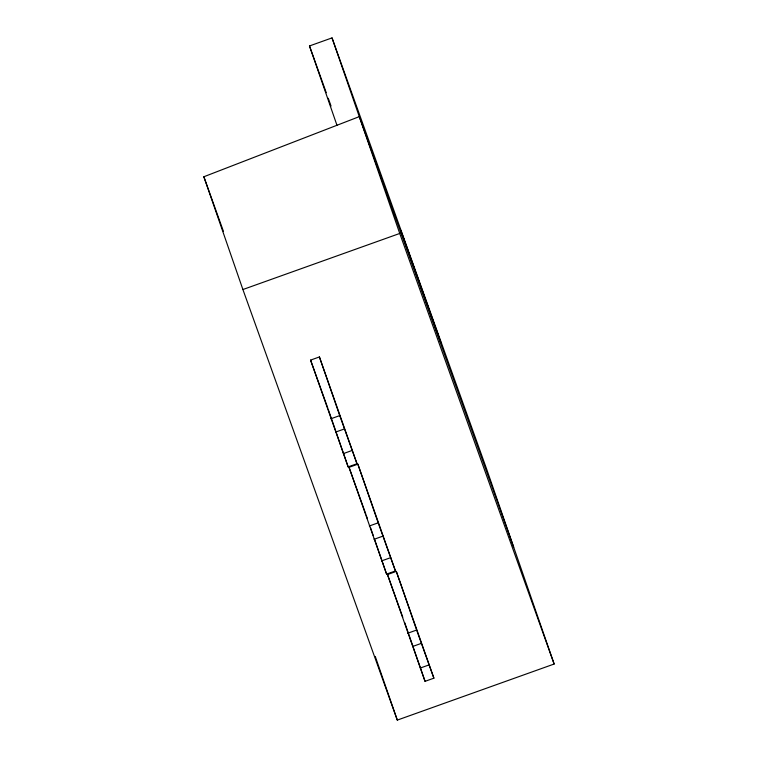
<?xml version="1.0" encoding="UTF-8"?>
<svg xmlns="http://www.w3.org/2000/svg" width="758" height="758" viewBox="0 0 758 758"><rect width="100%" height="100%" fill="white"/><g stroke="black" fill="none" stroke-linecap="round" stroke-linejoin="round"><path stroke-width="1.14" d="M336.959 125.269L309.491 45.954L332.023 37.9L486.428 468.472L554.145 664.027L397.306 720.1L242.901 289.528L203.855 176.756L359.292 116.637L513.697 547.21M242.901 289.528L399.741 233.455L332.023 37.9M310.581 360.107L319.412 356.942L356.99 463.735L348.149 466.89L310.581 360.107L327.835 408.23M330.895 418.767L339.726 415.611L319.412 356.942M335.661 432.069L344.502 428.905M343.383 453.597L352.224 450.432M349.031 467.326L357.861 464.161L395.439 570.954L386.599 574.109L349.031 467.326L365.896 514.35M369.345 525.986L378.176 522.83L357.861 464.161M374.111 539.289L382.951 536.124M381.833 560.816L390.673 557.661M387.48 574.545L396.311 571.39L433.889 678.173L425.049 681.338L387.48 574.545L402.773 617.202M407.795 633.214L416.625 630.05L396.311 571.39M412.56 646.508L421.401 643.352M420.283 668.035L429.123 664.88M399.741 233.455L554.145 664.027M309.491 45.954L326.253 92.684M328.252 98.246L331.038 106.035M339.726 415.611L356.99 463.735M378.176 522.83L395.439 570.954M416.625 630.05L433.889 678.173M203.855 176.756L223.402 231.275M404.734 622.669L425.049 681.338M366.285 515.449L367.44 518.766M370.501 527.625L373.182 535.375M374.338 538.692L386.599 574.109M328.223 409.329L348.149 466.89M375.267 656.456L397.306 720.1M440.749 342.351L400.66 230.233L440.749 342.351"/></g></svg>
